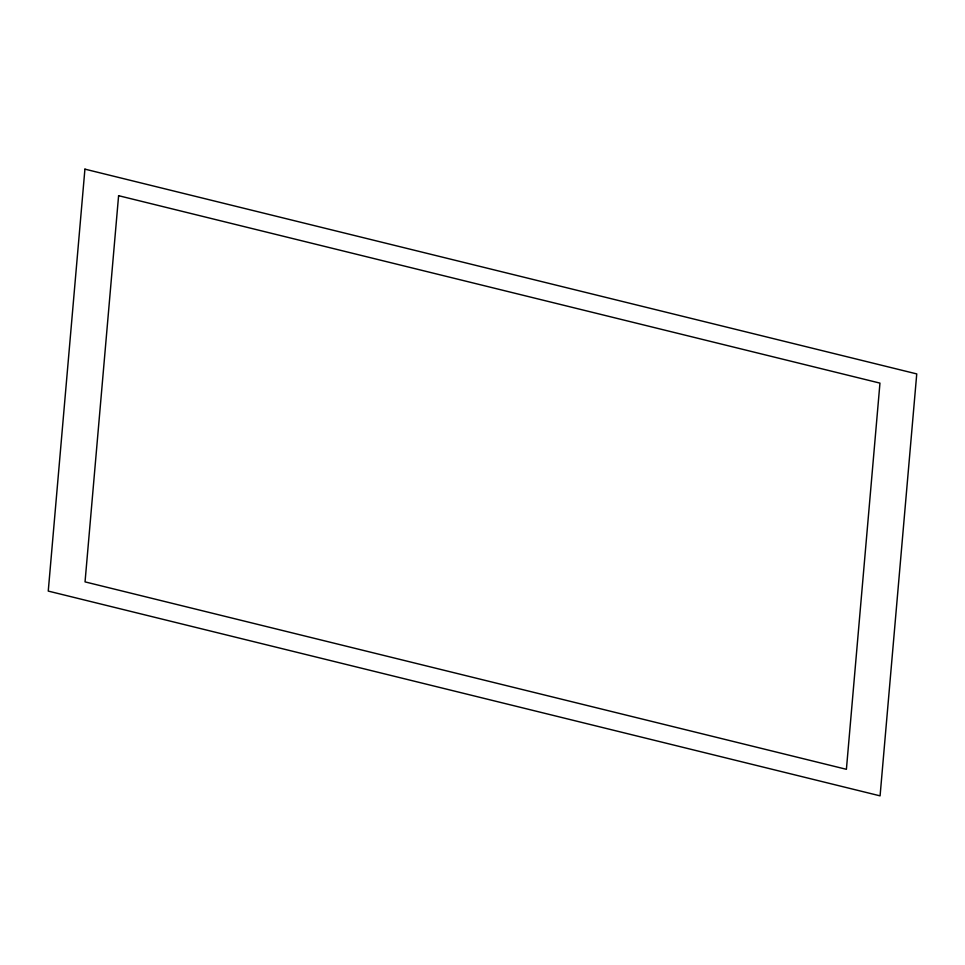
<?xml version="1.0" encoding="UTF-8"?>
<svg xmlns="http://www.w3.org/2000/svg" width="965" height="965" viewBox="0 0 965 965"><rect width="100%" height="100%" fill="white"/><g stroke="black" fill="none" stroke-linecap="round" stroke-linejoin="round"><path stroke-width="1.45" d="M84.92 169.14L48.25 591.087L880.08 795.86L916.75 373.913L84.92 169.14M118.599 195.69L85.041 581.883L846.401 769.31L879.959 383.117L118.599 195.69"/></g></svg>
